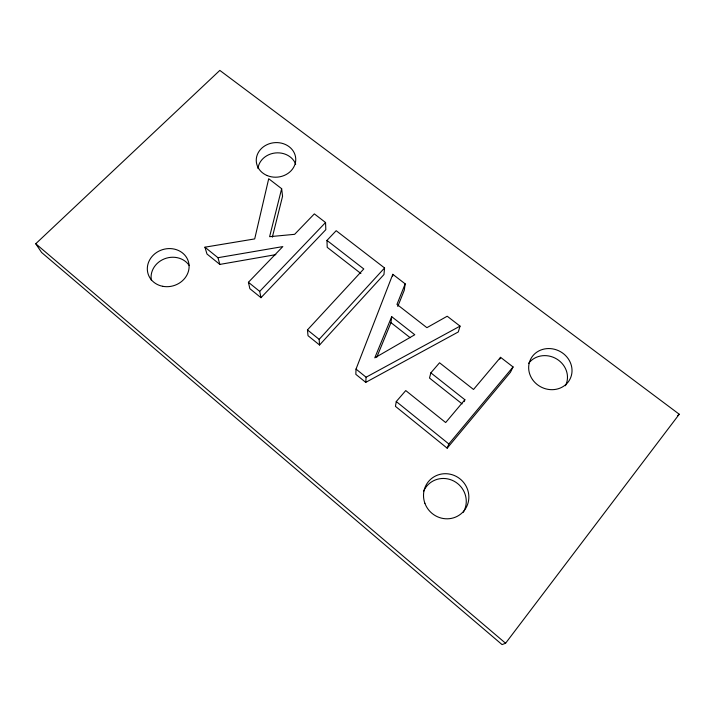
<?xml version="1.0" encoding="UTF-8"?>
<svg xmlns="http://www.w3.org/2000/svg" width="715" height="715" viewBox="0 0 715 715"><rect width="100%" height="100%" fill="white"/><g stroke="black" fill="none" stroke-linecap="round" stroke-linejoin="round"><path stroke-width="1.07" d="M356.025 369.083L355.838 374.338L365.758 382.364L458.279 331.957L460.058 326.12L447.215 316.227L426.9 327.676L396.968 304.384L405.191 283.864L392.803 274.319L356.025 369.083L366.098 377.216L365.758 382.364M384.563 267.964L383.955 274.551L319.551 345.005L308.022 335.693L307.459 329.91L363.774 268.947L326.961 240.41L336.175 230.704L384.563 267.964L319.158 339.348L319.551 345.005M392.562 276.491L392.803 274.319M376.796 357.178L390.971 322.635L391.695 316.673L414.78 334.745L374.776 357.866L391.695 316.673M405.191 283.864L404.27 290.245L397.781 306.458M430.85 372.855L464.875 399.739L445.668 422.547L405.763 390.578L396.262 401.544L395.44 406.352L447.17 448.171L510.447 372.247L513.075 366.956L500.572 357.33L473.518 389.469L439.546 362.782L430.85 372.855L429.501 378.056L462.113 403.886M281.647 188.697L269.609 236.683L294.634 234.323L314.341 213.883L325.548 222.517L325.826 229.667L260.993 297.681L249.866 288.69L248.418 282.282L282.818 246.595L217.959 257.704L204.919 247.184L254.701 238.917L268.706 178.732L281.647 188.697L282.559 196.25L272.335 237.192M464.115 401.669L464.875 399.739M447.17 448.171L448.85 443.97L513.075 366.956M499.767 359.136L500.572 357.33M505.585 643.241L679.25 414.235L219.827 70.401L35.75 243.744L41.595 252.484L502.064 644.599L505.585 643.241L35.75 243.744M260.993 297.681L259.706 291.389L325.548 222.517M677.749 415.54L679.25 414.235M366.098 377.216L460.058 326.12M204.919 247.184L206.993 254.031L219.845 264.416L275.847 254.629M360.896 273.514L327.22 247.336L326.961 240.41M390.971 322.635L410.195 337.721M248.418 282.282L259.706 291.389M307.459 329.91L319.158 339.348M396.262 401.544L448.85 443.97M217.959 257.704L219.845 264.416M151.419 280.53A20.672 18.563 -17.2 0 1 164.307 258.893A20.672 18.563 -17.2 0 1 189.144 265.372M423.566 491.375A22.549 21.772 42 0 1 453.9 481.106A22.549 21.772 42 0 1 463.311 512.289M257.954 168.481A19.421 17.044 -5.1 0 1 275.212 152.974A19.421 17.044 -5.1 0 1 295.688 164.218M528.644 363.318A21.62 19.814 27.3 0 1 556.779 359.037A21.62 19.814 27.3 0 1 565.44 385.751M162.743 286.304A21.084 18.867 -16.9 0 0 188.42 261.627A21.084 18.867 -16.9 0 0 153.484 254.969A21.084 18.867 -16.9 0 0 162.743 286.304M424.898 503.28A23.014 22.21 40.8 0 0 463.597 511.305A23.014 22.21 40.8 0 0 450.048 474.179A23.014 22.21 40.8 0 0 424.898 503.28M532.523 379.585A22.058 20.163 26.9 0 0 569.953 379.218A22.058 20.163 26.9 0 0 548.548 348.554A22.058 20.163 26.9 0 0 532.523 379.585M267.249 175.595A19.779 17.294 -5 0 0 295.715 158.373A19.779 17.294 -5 0 0 265.033 145.726A19.779 17.294 -5 0 0 267.249 175.595"/></g></svg>
